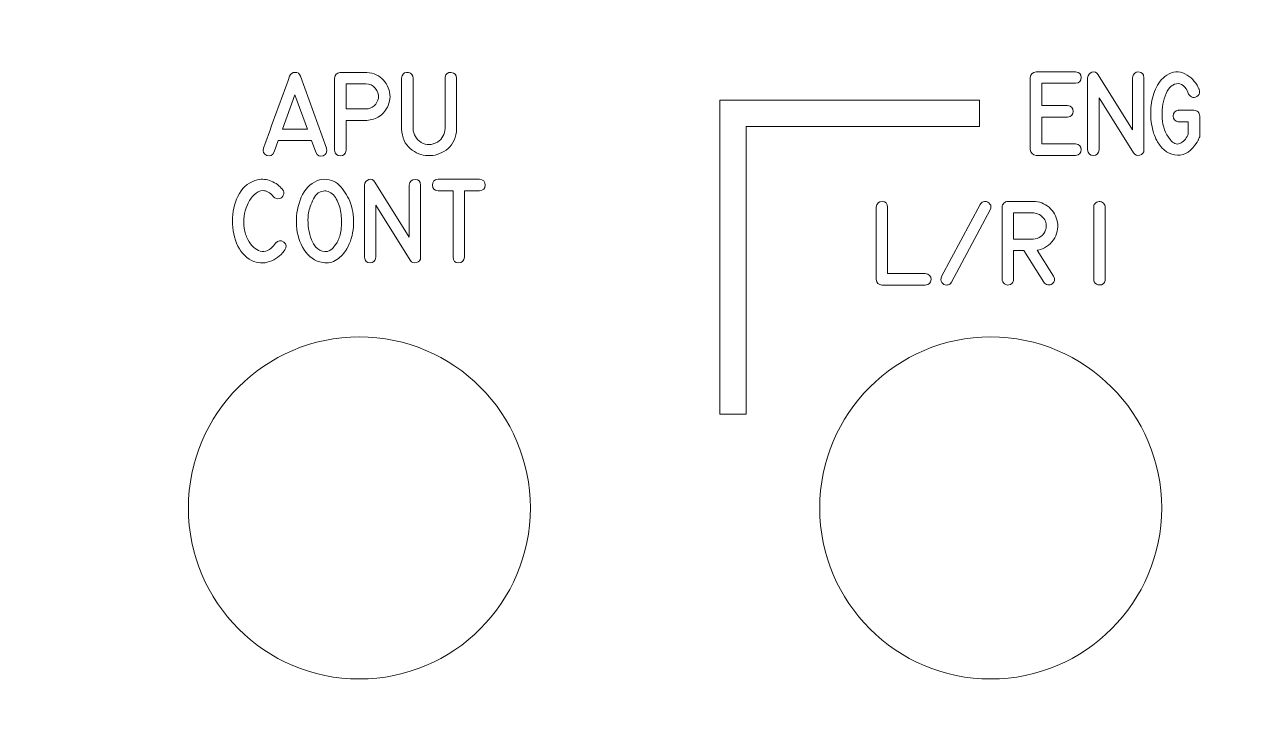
# Model space of a CAD drawing. Header units: millimetres. Extents: x -72 to 72, y -123 to 123.
# Drawn here: x -12.74 to 33.54, y 37.25 to 63.41 of the extents above; entities that cross this region are included whole.
import ezdxf

# ---------------------------------------------------------------- set-up
doc = ezdxf.new("R2010")
doc.units = ezdxf.units.MM
doc.header["$MEASUREMENT"] = 0
doc.layers.add('Layer 1', color=7, linetype='Continuous')

msp = doc.modelspace()

# ---------------------------------------------------------------- linework, layer by layer
at = {"layer": 'Layer 1', "color": 250, "lineweight": 9}
for centre in [(0, 45.025), (24, 45.025)]:
    msp.add_ellipse(centre, major_axis=(0, 6.5), ratio=1, dxfattribs=at)
at = {"layer": 'Layer 1', "lineweight": 9}
msp.add_open_spline([(70.725, 123.025), (70.725, 123.025), (-70.725, 123.025), (-70.725, 123.025), (-70.725, 123.025), (-71.1231, 123.0247), (-71.5047, 122.8663), (-71.786, 122.5847), (-71.786, 122.5847), (-72.0673, 122.303), (-72.2252, 121.923), (-72.225, 121.525), (-72.225, 121.525), (-72.225, 121.525), (-72.225, 117.0375), (-72.225, 117.0375), (-72.225, 117.0375), (-72.2247, 116.6394), (-72.0664, 116.2577), (-71.7847, 115.9764), (-71.7847, 115.9764), (-71.503, 115.6951), (-71.1231, 115.5372), (-70.725, 115.5375), (-70.725, 115.5375), (-70.725, 115.5375), (-68.2625, 115.5375), (-68.2625, 115.5375), (-68.2625, 115.5375), (-66.1189, 115.5375), (-64.1381, 114.3939), (-63.0663, 112.5375), (-63.0663, 112.5375), (-61.9945, 110.6811), (-61.9945, 108.3939), (-63.0663, 106.5375), (-63.0663, 106.5375), (-64.1381, 104.6811), (-66.1189, 103.5375), (-68.2625, 103.5375), (-68.2625, 103.5375), (-68.2625, 103.5375), (-70.725, 103.5375), (-70.725, 103.5375), (-70.725, 103.5375), (-71.1231, 103.5372), (-71.5047, 103.3788), (-71.786, 103.0972), (-71.786, 103.0972), (-72.0673, 102.8155), (-72.2252, 102.4355), (-72.225, 102.0375), (-72.225, 102.0375), (-72.225, 102.0375), (-72.225, 50.3625), (-72.225, 50.3625), (-72.225, 50.3625), (-72.2247, 49.9644), (-72.0664, 49.5827), (-71.7847, 49.3014), (-71.7847, 49.3014), (-71.503, 49.0201), (-71.1231, 48.8622), (-70.725, 48.8625), (-70.725, 48.8625), (-70.725, 48.8625), (-68.2625, 48.8625), (-68.2625, 48.8625), (-68.2625, 48.8625), (-66.1189, 48.8625), (-64.1381, 47.7189), (-63.0663, 45.8625), (-63.0663, 45.8625), (-61.9945, 44.0061), (-61.9945, 41.7189), (-63.0663, 39.8625), (-63.0663, 39.8625), (-64.1381, 38.0061), (-66.1189, 36.8625), (-68.2625, 36.8625), (-68.2625, 36.8625), (-68.2625, 36.8625), (-70.725, 36.8625), (-70.725, 36.8625), (-70.725, 36.8625), (-71.1231, 36.8622), (-71.5047, 36.7038), (-71.786, 36.4222), (-71.786, 36.4222), (-72.0673, 36.1405), (-72.2252, 35.7605), (-72.225, 35.3625), (-72.225, 35.3625), (-72.225, 35.3625), (-72.225, -35.3625), (-72.225, -35.3625), (-72.225, -35.3625), (-72.2247, -35.7606), (-72.0664, -36.1423), (-71.7847, -36.4236), (-71.7847, -36.4236), (-71.503, -36.7049), (-71.1231, -36.8628), (-70.725, -36.8625), (-70.725, -36.8625), (-70.725, -36.8625), (-68.2625, -36.8625), (-68.2625, -36.8625), (-68.2625, -36.8625), (-66.1189, -36.8625), (-64.1381, -38.0061), (-63.0663, -39.8625), (-63.0663, -39.8625), (-61.9945, -41.7189), (-61.9945, -44.0061), (-63.0663, -45.8625), (-63.0663, -45.8625), (-64.1381, -47.7189), (-66.1189, -48.8625), (-68.2625, -48.8625), (-68.2625, -48.8625), (-68.2625, -48.8625), (-70.725, -48.8625), (-70.725, -48.8625), (-70.725, -48.8625), (-71.1231, -48.8628), (-71.5047, -49.0212), (-71.786, -49.3028), (-71.786, -49.3028), (-72.0673, -49.5845), (-72.2252, -49.9645), (-72.225, -50.3625), (-72.225, -50.3625), (-72.225, -50.3625), (-72.225, -102.0375), (-72.225, -102.0375), (-72.225, -102.0375), (-72.2247, -102.4356), (-72.0664, -102.8173), (-71.7847, -103.0986), (-71.7847, -103.0986), (-71.503, -103.3799), (-71.1231, -103.5378), (-70.725, -103.5375), (-70.725, -103.5375), (-70.725, -103.5375), (-68.2625, -103.5375), (-68.2625, -103.5375), (-68.2625, -103.5375), (-66.1189, -103.5375), (-64.1381, -104.6811), (-63.0663, -106.5375), (-63.0663, -106.5375), (-61.9945, -108.3939), (-61.9945, -110.6811), (-63.0663, -112.5375), (-63.0663, -112.5375), (-64.1381, -114.3939), (-66.1189, -115.5375), (-68.2625, -115.5375), (-68.2625, -115.5375), (-68.2625, -115.5375), (-70.725, -115.5375), (-70.725, -115.5375), (-70.725, -115.5375), (-71.1231, -115.5378), (-71.5047, -115.6962), (-71.786, -115.9778), (-71.786, -115.9778), (-72.0673, -116.2595), (-72.2252, -116.6395), (-72.225, -117.0375), (-72.225, -117.0375), (-72.225, -117.0375), (-72.225, -121.525), (-72.225, -121.525), (-72.225, -121.525), (-72.2247, -121.9231), (-72.0664, -122.3048), (-71.7847, -122.5861), (-71.7847, -122.5861), (-71.503, -122.8674), (-71.1231, -123.0253), (-70.725, -123.025), (-70.725, -123.025), (-70.725, -123.025), (70.725, -123.025), (70.725, -123.025), (70.725, -123.025), (71.1231, -123.0248), (71.5048, -122.8664), (71.7861, -122.5847), (71.7861, -122.5847), (72.0674, -122.3031), (72.2253, -121.9231), (72.225, -121.525), (72.225, -121.525), (72.225, -121.525), (72.225, -117.0375), (72.225, -117.0375), (72.225, -117.0375), (72.2248, -116.6395), (72.0664, -116.2578), (71.7847, -115.9765), (71.7847, -115.9765), (71.5031, -115.6952), (71.1231, -115.5373), (70.725, -115.5375), (70.725, -115.5375), (70.725, -115.5375), (68.2625, -115.5375), (68.2625, -115.5375), (68.2625, -115.5375), (66.1189, -115.5375), (64.1382, -114.3939), (63.0664, -112.5375), (63.0664, -112.5375), (61.9946, -110.6811), (61.9946, -108.3939), (63.0664, -106.5375), (63.0664, -106.5375), (64.1382, -104.6811), (66.1189, -103.5375), (68.2625, -103.5375), (68.2625, -103.5375), (68.2625, -103.5375), (70.725, -103.5375), (70.725, -103.5375), (70.725, -103.5375), (71.1231, -103.5373), (71.5048, -103.3789), (71.7861, -103.0972), (71.7861, -103.0972), (72.0674, -102.8156), (72.2253, -102.4356), (72.225, -102.0375), (72.225, -102.0375), (72.225, -102.0375), (72.225, -50.3625), (72.225, -50.3625), (72.225, -50.3625), (72.2248, -49.9645), (72.0664, -49.5828), (71.7847, -49.3015), (71.7847, -49.3015), (71.5031, -49.0202), (71.1231, -48.8623), (70.725, -48.8625), (70.725, -48.8625), (70.725, -48.8625), (68.2625, -48.8625), (68.2625, -48.8625), (68.2625, -48.8625), (66.1189, -48.8625), (64.1382, -47.7189), (63.0664, -45.8625), (63.0664, -45.8625), (61.9946, -44.0061), (61.9946, -41.7189), (63.0664, -39.8625), (63.0664, -39.8625), (64.1382, -38.0061), (66.1189, -36.8625), (68.2625, -36.8625), (68.2625, -36.8625), (68.2625, -36.8625), (70.725, -36.8625), (70.725, -36.8625), (70.725, -36.8625), (71.1231, -36.8623), (71.5048, -36.7039), (71.7861, -36.4222), (71.7861, -36.4222), (72.0674, -36.1406), (72.2253, -35.7606), (72.225, -35.3625), (72.225, -35.3625), (72.225, -35.3625), (72.225, 35.3625), (72.225, 35.3625), (72.225, 35.3625), (72.2248, 35.7605), (72.0664, 36.1422), (71.7847, 36.4235), (71.7847, 36.4235), (71.5031, 36.7048), (71.1231, 36.8627), (70.725, 36.8625), (70.725, 36.8625), (70.725, 36.8625), (68.2625, 36.8625), (68.2625, 36.8625), (68.2625, 36.8625), (66.1189, 36.8625), (64.1382, 38.0061), (63.0664, 39.8625), (63.0664, 39.8625), (61.9946, 41.7189), (61.9946, 44.0061), (63.0664, 45.8625), (63.0664, 45.8625), (64.1382, 47.7189), (66.1189, 48.8625), (68.2625, 48.8625), (68.2625, 48.8625), (68.2625, 48.8625), (70.725, 48.8625), (70.725, 48.8625), (70.725, 48.8625), (71.1231, 48.8627), (71.5048, 49.0211), (71.7861, 49.3028), (71.7861, 49.3028), (72.0674, 49.5844), (72.2253, 49.9644), (72.225, 50.3625), (72.225, 50.3625), (72.225, 50.3625), (72.225, 102.0375), (72.225, 102.0375), (72.225, 102.0375), (72.2248, 102.4355), (72.0664, 102.8172), (71.7847, 103.0985), (71.7847, 103.0985), (71.5031, 103.3798), (71.1231, 103.5377), (70.725, 103.5375), (70.725, 103.5375), (70.725, 103.5375), (68.2625, 103.5375), (68.2625, 103.5375), (68.2625, 103.5375), (66.1189, 103.5375), (64.1382, 104.6811), (63.0664, 106.5375), (63.0664, 106.5375), (61.9946, 108.3939), (61.9946, 110.6811), (63.0664, 112.5375), (63.0664, 112.5375), (64.1382, 114.3939), (66.1189, 115.5375), (68.2625, 115.5375), (68.2625, 115.5375), (68.2625, 115.5375), (70.725, 115.5375), (70.725, 115.5375), (70.725, 115.5375), (71.1231, 115.5377), (71.5048, 115.6961), (71.7861, 115.9778), (71.7861, 115.9778), (72.0674, 116.2594), (72.2253, 116.6394), (72.225, 117.0375), (72.225, 117.0375), (72.225, 117.0375), (72.225, 121.525), (72.225, 121.525), (72.225, 121.525), (72.2248, 121.923), (72.0664, 122.3047), (71.7847, 122.586), (71.7847, 122.586), (71.5031, 122.8673), (71.1231, 123.0252), (70.725, 123.025)], degree=3, knots=[0, 0, 0, 0, 0.0107527, 0.0107527, 0.0107527, 0.0107527, 0.0215054, 0.0215054, 0.0215054, 0.0215054, 0.0322581, 0.0322581, 0.0322581, 0.0322581, 0.0430108, 0.0430108, 0.0430108, 0.0430108, 0.0537634, 0.0537634, 0.0537634, 0.0537634, 0.0645161, 0.0645161, 0.0645161, 0.0645161, 0.0752688, 0.0752688, 0.0752688, 0.0752688, 0.0860215, 0.0860215, 0.0860215, 0.0860215, 0.0967742, 0.0967742, 0.0967742, 0.0967742, 0.1075269, 0.1075269, 0.1075269, 0.1075269, 0.1182796, 0.1182796, 0.1182796, 0.1182796, 0.1290323, 0.1290323, 0.1290323, 0.1290323, 0.1397849, 0.1397849, 0.1397849, 0.1397849, 0.1505376, 0.1505376, 0.1505376, 0.1505376, 0.1612903, 0.1612903, 0.1612903, 0.1612903, 0.172043, 0.172043, 0.172043, 0.172043, 0.1827957, 0.1827957, 0.1827957, 0.1827957, 0.1935484, 0.1935484, 0.1935484, 0.1935484, 0.2043011, 0.2043011, 0.2043011, 0.2043011, 0.2150538, 0.2150538, 0.2150538, 0.2150538, 0.2258065, 0.2258065, 0.2258065, 0.2258065, 0.2365591, 0.2365591, 0.2365591, 0.2365591, 0.2473118, 0.2473118, 0.2473118, 0.2473118, 0.2580645, 0.2580645, 0.2580645, 0.2580645, 0.2688172, 0.2688172, 0.2688172, 0.2688172, 0.2795699, 0.2795699, 0.2795699, 0.2795699, 0.2903226, 0.2903226, 0.2903226, 0.2903226, 0.3010753, 0.3010753, 0.3010753, 0.3010753, 0.311828, 0.311828, 0.311828, 0.311828, 0.3225806, 0.3225806, 0.3225806, 0.3225806, 0.3333333, 0.3333333, 0.3333333, 0.3333333, 0.344086, 0.344086, 0.344086, 0.344086, 0.3548387, 0.3548387, 0.3548387, 0.3548387, 0.3655914, 0.3655914, 0.3655914, 0.3655914, 0.3763441, 0.3763441, 0.3763441, 0.3763441, 0.3870968, 0.3870968, 0.3870968, 0.3870968, 0.3978495, 0.3978495, 0.3978495, 0.3978495, 0.4086022, 0.4086022, 0.4086022, 0.4086022, 0.4193548, 0.4193548, 0.4193548, 0.4193548, 0.4301075, 0.4301075, 0.4301075, 0.4301075, 0.4408602, 0.4408602, 0.4408602, 0.4408602, 0.4516129, 0.4516129, 0.4516129, 0.4516129, 0.4623656, 0.4623656, 0.4623656, 0.4623656, 0.4731183, 0.4731183, 0.4731183, 0.4731183, 0.483871, 0.483871, 0.483871, 0.483871, 0.4946237, 0.4946237, 0.4946237, 0.4946237, 0.5053763, 0.5053763, 0.5053763, 0.5053763, 0.516129, 0.516129, 0.516129, 0.516129, 0.5268817, 0.5268817, 0.5268817, 0.5268817, 0.5376344, 0.5376344, 0.5376344, 0.5376344, 0.5483871, 0.5483871, 0.5483871, 0.5483871, 0.5591398, 0.5591398, 0.5591398, 0.5591398, 0.5698925, 0.5698925, 0.5698925, 0.5698925, 0.5806452, 0.5806452, 0.5806452, 0.5806452, 0.5913978, 0.5913978, 0.5913978, 0.5913978, 0.6021505, 0.6021505, 0.6021505, 0.6021505, 0.6129032, 0.6129032, 0.6129032, 0.6129032, 0.6236559, 0.6236559, 0.6236559, 0.6236559, 0.6344086, 0.6344086, 0.6344086, 0.6344086, 0.6451613, 0.6451613, 0.6451613, 0.6451613, 0.655914, 0.655914, 0.655914, 0.655914, 0.6666667, 0.6666667, 0.6666667, 0.6666667, 0.6774194, 0.6774194, 0.6774194, 0.6774194, 0.688172, 0.688172, 0.688172, 0.688172, 0.6989247, 0.6989247, 0.6989247, 0.6989247, 0.7096774, 0.7096774, 0.7096774, 0.7096774, 0.7204301, 0.7204301, 0.7204301, 0.7204301, 0.7311828, 0.7311828, 0.7311828, 0.7311828, 0.7419355, 0.7419355, 0.7419355, 0.7419355, 0.7526882, 0.7526882, 0.7526882, 0.7526882, 0.7634409, 0.7634409, 0.7634409, 0.7634409, 0.7741935, 0.7741935, 0.7741935, 0.7741935, 0.7849462, 0.7849462, 0.7849462, 0.7849462, 0.7956989, 0.7956989, 0.7956989, 0.7956989, 0.8064516, 0.8064516, 0.8064516, 0.8064516, 0.8172043, 0.8172043, 0.8172043, 0.8172043, 0.827957, 0.827957, 0.827957, 0.827957, 0.8387097, 0.8387097, 0.8387097, 0.8387097, 0.8494624, 0.8494624, 0.8494624, 0.8494624, 0.8602151, 0.8602151, 0.8602151, 0.8602151, 0.8709677, 0.8709677, 0.8709677, 0.8709677, 0.8817204, 0.8817204, 0.8817204, 0.8817204, 0.8924731, 0.8924731, 0.8924731, 0.8924731, 0.9032258, 0.9032258, 0.9032258, 0.9032258, 0.9139785, 0.9139785, 0.9139785, 0.9139785, 0.9247312, 0.9247312, 0.9247312, 0.9247312, 0.9354839, 0.9354839, 0.9354839, 0.9354839, 0.9462366, 0.9462366, 0.9462366, 0.9462366, 0.9569892, 0.9569892, 0.9569892, 0.9569892, 0.9677419, 0.9677419, 0.9677419, 0.9677419, 0.9784946, 0.9784946, 0.9784946, 0.9784946, 1, 1, 1, 1], dxfattribs=at)
at = {"layer": 'Layer 1', "color": 240, "lineweight": 9}
for points, knots in [([(-3.6446, 58.7033), (-3.4795, 59.1594), (-3.3139, 59.615), (-3.1482, 60.0701), (-3.1482, 60.0701), (-2.9821, 60.5252), (-2.8159, 60.9808), (-2.6498, 61.4364), (-2.6498, 61.4364), (-2.6154, 61.5306), (-2.5476, 61.5782), (-2.4466, 61.5793), (-2.4466, 61.5793), (-2.345, 61.5804), (-2.2767, 61.5327), (-2.2418, 61.4364), (-2.2418, 61.4364), (-2.2418, 61.4364), (-1.248, 58.6959), (-1.248, 58.6959), (-1.248, 58.6959), (-1.2173, 58.5498), (-1.2617, 58.4562), (-1.3813, 58.4138), (-1.3813, 58.4138), (-1.5015, 58.371), (-1.5935, 58.4149), (-1.6592, 58.544), (-1.6592, 58.544), (-1.6592, 58.544), (-1.8184, 58.9874), (-1.8184, 58.9874), (-1.8184, 58.9874), (-1.8184, 58.9874), (-3.0821, 58.9874), (-3.0821, 58.9874), (-3.0821, 58.9874), (-3.0821, 58.9874), (-3.2371, 58.5546), (-3.2371, 58.5546), (-3.2371, 58.5546), (-3.3033, 58.4244), (-3.3975, 58.3821), (-3.5192, 58.4271), (-3.5192, 58.4271), (-3.6414, 58.4715), (-3.6832, 58.5641), (-3.6446, 58.7033)], [0, 0, 0, 0, 0.0769231, 0.0769231, 0.0769231, 0.0769231, 0.1538462, 0.1538462, 0.1538462, 0.1538462, 0.2307692, 0.2307692, 0.2307692, 0.2307692, 0.3076923, 0.3076923, 0.3076923, 0.3076923, 0.3846154, 0.3846154, 0.3846154, 0.3846154, 0.4615385, 0.4615385, 0.4615385, 0.4615385, 0.5384615, 0.5384615, 0.5384615, 0.5384615, 0.6153846, 0.6153846, 0.6153846, 0.6153846, 0.6923077, 0.6923077, 0.6923077, 0.6923077, 0.7692308, 0.7692308, 0.7692308, 0.7692308, 0.8461538, 0.8461538, 0.8461538, 0.8461538, 1, 1, 1, 1]), ([(0.2495, 61.5793), (0.2495, 61.5793), (0.2791, 61.5793), (0.2791, 61.5793), (0.2791, 61.5793), (0.4114, 61.5698), (0.5331, 61.5401), (0.6448, 61.4893), (0.6448, 61.4893), (0.8586, 61.3893), (1.0099, 61.2242), (1.0988, 60.9946), (1.0988, 60.9946), (1.1877, 60.7654), (1.1867, 60.5416), (1.0962, 60.3236), (1.0962, 60.3236), (1.0226, 60.1511), (0.9141, 60.0156), (0.7702, 59.9182), (0.7702, 59.9182), (0.6268, 59.8204), (0.4628, 59.7658), (0.2791, 59.7547), (0.2791, 59.7547), (0.2791, 59.7547), (0.2495, 59.7531), (0.2495, 59.7531), (0.2495, 59.7531), (0.2495, 59.7531), (-0.504, 59.7531), (-0.504, 59.7531), (-0.504, 59.7531), (-0.504, 59.7531), (-0.504, 58.6228), (-0.504, 58.6228), (-0.504, 58.6228), (-0.5225, 58.4773), (-0.5961, 58.4043), (-0.7242, 58.4043), (-0.7242, 58.4043), (-0.8522, 58.4043), (-0.9252, 58.4773), (-0.9427, 58.6228), (-0.9427, 58.6228), (-0.9427, 58.6228), (-0.9427, 61.3623), (-0.9427, 61.3623), (-0.9427, 61.3623), (-0.9274, 61.4904), (-0.8591, 61.5629), (-0.7379, 61.5793), (-0.7379, 61.5793), (-0.7379, 61.5793), (-0.7242, 61.5793), (-0.7242, 61.5793), (-0.7242, 61.5793), (-0.7242, 61.5793), (0.2495, 61.5793), (0.2495, 61.5793)], [0, 0, 0, 0, 0.0625, 0.0625, 0.0625, 0.0625, 0.125, 0.125, 0.125, 0.125, 0.1875, 0.1875, 0.1875, 0.1875, 0.25, 0.25, 0.25, 0.25, 0.3125, 0.3125, 0.3125, 0.3125, 0.375, 0.375, 0.375, 0.375, 0.4375, 0.4375, 0.4375, 0.4375, 0.5, 0.5, 0.5, 0.5, 0.5625, 0.5625, 0.5625, 0.5625, 0.625, 0.625, 0.625, 0.625, 0.6875, 0.6875, 0.6875, 0.6875, 0.75, 0.75, 0.75, 0.75, 0.8125, 0.8125, 0.8125, 0.8125, 0.875, 0.875, 0.875, 0.875, 1, 1, 1, 1]), ([(3.6939, 59.451), (3.6939, 59.451), (3.6939, 59.4198), (3.6939, 59.4198), (3.6939, 59.4198), (3.6907, 59.3679), (3.6886, 59.3372), (3.6881, 59.3266), (3.6881, 59.3266), (3.6447, 59.0107), (3.5145, 58.7774), (3.2986, 58.6266), (3.2986, 58.6266), (3.0827, 58.4763), (2.852, 58.4059), (2.6075, 58.4159), (2.6075, 58.4159), (2.3625, 58.426), (2.1381, 58.5149), (1.9355, 58.6832), (1.9355, 58.6832), (1.7323, 58.852), (1.6217, 59.0975), (1.6042, 59.4198), (1.6042, 59.4198), (1.6042, 59.4198), (1.6042, 59.451), (1.6042, 59.451), (1.6042, 59.451), (1.6042, 59.451), (1.6042, 61.3623), (1.6042, 61.3623), (1.6042, 61.3623), (1.6042, 61.393), (1.61, 61.4211), (1.6211, 61.446), (1.6211, 61.446), (1.6709, 61.5544), (1.7534, 61.5973), (1.8688, 61.5745), (1.8688, 61.5745), (1.9836, 61.5518), (2.0413, 61.4809), (2.0413, 61.3623), (2.0413, 61.3623), (2.0413, 61.3623), (2.0413, 59.451), (2.0413, 59.451), (2.0413, 59.451), (2.0566, 59.2129), (2.1614, 59.0351), (2.3551, 58.9176), (2.3551, 58.9176), (2.5493, 58.7996), (2.753, 58.8049), (2.9668, 58.9329), (2.9668, 58.9329), (3.0631, 58.9896), (3.1335, 59.0631), (3.1785, 59.1531), (3.1785, 59.1531), (3.2235, 59.243), (3.2499, 59.3425), (3.2584, 59.451), (3.2584, 59.451), (3.2584, 59.451), (3.2584, 61.3623), (3.2584, 61.3623), (3.2584, 61.3623), (3.2584, 61.3809), (3.2594, 61.3946), (3.2616, 61.4041), (3.2616, 61.4041), (3.2854, 61.5311), (3.3632, 61.5888), (3.4954, 61.5761), (3.4954, 61.5761), (3.6277, 61.564), (3.6939, 61.4925), (3.6939, 61.3623), (3.6939, 61.3623), (3.6939, 61.3623), (3.6939, 59.451), (3.6939, 59.451)], [0, 0, 0, 0, 0.0454545, 0.0454545, 0.0454545, 0.0454545, 0.0909091, 0.0909091, 0.0909091, 0.0909091, 0.1363636, 0.1363636, 0.1363636, 0.1363636, 0.1818182, 0.1818182, 0.1818182, 0.1818182, 0.2272727, 0.2272727, 0.2272727, 0.2272727, 0.2727273, 0.2727273, 0.2727273, 0.2727273, 0.3181818, 0.3181818, 0.3181818, 0.3181818, 0.3636364, 0.3636364, 0.3636364, 0.3636364, 0.4090909, 0.4090909, 0.4090909, 0.4090909, 0.4545455, 0.4545455, 0.4545455, 0.4545455, 0.5, 0.5, 0.5, 0.5, 0.5454545, 0.5454545, 0.5454545, 0.5454545, 0.5909091, 0.5909091, 0.5909091, 0.5909091, 0.6363636, 0.6363636, 0.6363636, 0.6363636, 0.6818182, 0.6818182, 0.6818182, 0.6818182, 0.7272727, 0.7272727, 0.7272727, 0.7272727, 0.7727273, 0.7727273, 0.7727273, 0.7727273, 0.8181818, 0.8181818, 0.8181818, 0.8181818, 0.8636364, 0.8636364, 0.8636364, 0.8636364, 0.9090909, 0.9090909, 0.9090909, 0.9090909, 1, 1, 1, 1]), ([(27.2272, 61.1671), (27.2272, 61.1671), (25.9418, 61.1671), (25.9418, 61.1671), (25.9418, 61.1671), (25.9418, 61.1671), (25.9418, 60.3188), (25.9418, 60.3188), (25.9418, 60.3188), (25.9418, 60.3188), (26.9218, 60.3188), (26.9218, 60.3188), (26.9218, 60.3188), (27.0684, 60.2971), (27.1414, 60.2236), (27.1409, 60.0982), (27.1409, 60.0982), (27.1404, 59.9722), (27.0673, 59.8992), (26.9218, 59.8786), (26.9218, 59.8786), (26.9218, 59.8786), (25.9418, 59.8786), (25.9418, 59.8786), (25.9418, 59.8786), (25.9418, 59.8786), (25.9418, 58.8599), (25.9418, 58.8599), (25.9418, 58.8599), (25.9418, 58.8599), (27.2272, 58.8599), (27.2272, 58.8599), (27.2272, 58.8599), (27.3727, 58.8382), (27.4457, 58.7657), (27.4457, 58.6414), (27.4457, 58.6414), (27.4457, 58.5175), (27.3727, 58.445), (27.2272, 58.4244), (27.2272, 58.4244), (27.2272, 58.4244), (25.7264, 58.4244), (25.7264, 58.4244), (25.7264, 58.4244), (25.5973, 58.4408), (25.5238, 58.5144), (25.5063, 58.6445), (25.5063, 58.6445), (25.5063, 58.6445), (25.5063, 61.3824), (25.5063, 61.3824), (25.5063, 61.3824), (25.5259, 61.519), (25.5994, 61.5909), (25.7264, 61.5994), (25.7264, 61.5994), (25.7264, 61.5994), (27.2272, 61.5994), (27.2272, 61.5994), (27.2272, 61.5994), (27.3727, 61.5883), (27.4457, 61.5153), (27.4452, 61.3814), (27.4452, 61.3814), (27.4446, 61.2475), (27.3716, 61.1761), (27.2272, 61.1671)], [0, 0, 0, 0, 0.0555556, 0.0555556, 0.0555556, 0.0555556, 0.1111111, 0.1111111, 0.1111111, 0.1111111, 0.1666667, 0.1666667, 0.1666667, 0.1666667, 0.2222222, 0.2222222, 0.2222222, 0.2222222, 0.2777778, 0.2777778, 0.2777778, 0.2777778, 0.3333333, 0.3333333, 0.3333333, 0.3333333, 0.3888889, 0.3888889, 0.3888889, 0.3888889, 0.4444444, 0.4444444, 0.4444444, 0.4444444, 0.5, 0.5, 0.5, 0.5, 0.5555556, 0.5555556, 0.5555556, 0.5555556, 0.6111111, 0.6111111, 0.6111111, 0.6111111, 0.6666667, 0.6666667, 0.6666667, 0.6666667, 0.7222222, 0.7222222, 0.7222222, 0.7222222, 0.7777778, 0.7777778, 0.7777778, 0.7777778, 0.8333333, 0.8333333, 0.8333333, 0.8333333, 0.8888889, 0.8888889, 0.8888889, 0.8888889, 1, 1, 1, 1]), ([(29.8269, 58.6382), (29.8269, 58.5297), (29.7745, 58.4609), (29.6697, 58.4313), (29.6697, 58.4313), (29.5644, 58.4022), (29.4835, 58.4329), (29.4253, 58.5239), (29.4253, 58.5239), (29.4253, 58.5239), (28.123, 60.612), (28.123, 60.612), (28.123, 60.612), (28.123, 60.612), (28.123, 58.6382), (28.123, 58.6382), (28.123, 58.6382), (28.1002, 58.4937), (28.0272, 58.4212), (27.9039, 58.4212), (27.9039, 58.4212), (27.7801, 58.4212), (27.7076, 58.4937), (27.6859, 58.6382), (27.6859, 58.6382), (27.6859, 58.6382), (27.6859, 61.3761), (27.6859, 61.3761), (27.6859, 61.3761), (27.7012, 61.4835), (27.7563, 61.5544), (27.851, 61.5888), (27.851, 61.5888), (27.9457, 61.6227), (28.0246, 61.5904), (28.0875, 61.4925), (28.0875, 61.4925), (28.0875, 61.4925), (29.3898, 59.4012), (29.3898, 59.4012), (29.3898, 59.4012), (29.3898, 59.4012), (29.3898, 61.3761), (29.3898, 61.3761), (29.3898, 61.3761), (29.4094, 61.5237), (29.4845, 61.5973), (29.6152, 61.5957), (29.6152, 61.5957), (29.7459, 61.5941), (29.8163, 61.5211), (29.8269, 61.3761), (29.8269, 61.3761), (29.8269, 61.3761), (29.8269, 58.6382), (29.8269, 58.6382)], [0, 0, 0, 0, 0.0666667, 0.0666667, 0.0666667, 0.0666667, 0.1333333, 0.1333333, 0.1333333, 0.1333333, 0.2, 0.2, 0.2, 0.2, 0.2666667, 0.2666667, 0.2666667, 0.2666667, 0.3333333, 0.3333333, 0.3333333, 0.3333333, 0.4, 0.4, 0.4, 0.4, 0.4666667, 0.4666667, 0.4666667, 0.4666667, 0.5333333, 0.5333333, 0.5333333, 0.5333333, 0.6, 0.6, 0.6, 0.6, 0.6666667, 0.6666667, 0.6666667, 0.6666667, 0.7333333, 0.7333333, 0.7333333, 0.7333333, 0.8, 0.8, 0.8, 0.8, 0.8666667, 0.8666667, 0.8666667, 0.8666667, 1, 1, 1, 1]), ([(31.1419, 59.7034), (31.1419, 59.7034), (31.1281, 59.705), (31.1281, 59.705), (31.1281, 59.705), (31.0016, 59.7203), (30.9387, 59.7923), (30.9387, 59.9204), (30.9387, 59.9204), (30.9387, 60.0484), (31.0016, 60.1204), (31.1281, 60.1357), (31.1281, 60.1357), (31.1281, 60.1357), (31.1419, 60.1389), (31.1419, 60.1389), (31.1419, 60.1389), (31.1419, 60.1389), (31.1556, 60.1389), (31.1556, 60.1389), (31.1556, 60.1389), (31.1556, 60.1389), (31.7276, 60.1389), (31.7276, 60.1389), (31.7276, 60.1389), (31.788, 60.1389), (31.8393, 60.1177), (31.8822, 60.0749), (31.8822, 60.0749), (31.925, 60.032), (31.9462, 59.9802), (31.9462, 59.9204), (31.9462, 59.9204), (31.9462, 59.9204), (31.9462, 59.1345), (31.9462, 59.1345), (31.9462, 59.1345), (31.9462, 59.1345), (31.9277, 59.0943), (31.9277, 59.0943), (31.9277, 59.0943), (31.9277, 59.0943), (31.9171, 59.0695), (31.9171, 59.0695), (31.9171, 59.0695), (31.9171, 59.0695), (31.906, 59.0462), (31.906, 59.0462), (31.906, 59.0462), (31.906, 59.0462), (31.8938, 59.0229), (31.8938, 59.0229), (31.8938, 59.0229), (31.8938, 59.0229), (31.8811, 58.9996), (31.8811, 58.9996), (31.8811, 58.9996), (31.8811, 58.9996), (31.8705, 58.9763), (31.8705, 58.9763), (31.8705, 58.9763), (31.8705, 58.9763), (31.8578, 58.953), (31.8578, 58.953), (31.8578, 58.953), (31.8578, 58.953), (31.8441, 58.9298), (31.8441, 58.9298), (31.8441, 58.9298), (31.6435, 58.589), (31.3943, 58.4223), (31.0969, 58.4297), (31.0969, 58.4297), (30.799, 58.4376), (30.5492, 58.6059), (30.3465, 58.9345), (30.3465, 58.9345), (30.2502, 59.0906), (30.1793, 59.2859), (30.1327, 59.5214), (30.1327, 59.5214), (30.0862, 59.7563), (30.0719, 59.9966), (30.0909, 60.2421), (30.0909, 60.2421), (30.1094, 60.4876), (30.1666, 60.721), (30.2618, 60.9427), (30.2618, 60.9427), (30.3576, 61.1644), (30.5005, 61.3406), (30.6905, 61.4708), (30.6905, 61.4708), (30.9286, 61.6322), (31.1598, 61.6507), (31.3853, 61.5274), (31.3853, 61.5274), (31.6107, 61.4036), (31.779, 61.2306), (31.8906, 61.0073), (31.8906, 61.0073), (31.8906, 61.0073), (31.9028, 60.9824), (31.9028, 60.9824), (31.9028, 60.9824), (31.9028, 60.9824), (31.9123, 60.9607), (31.9123, 60.9607), (31.9123, 60.9607), (31.9123, 60.9607), (31.9245, 60.9374), (31.9245, 60.9374), (31.9245, 60.9374), (31.9599, 60.8395), (31.9462, 60.7591), (31.8843, 60.6972), (31.8843, 60.6972), (31.8245, 60.6384), (31.7594, 60.6162), (31.689, 60.631), (31.689, 60.631), (31.6186, 60.6464), (31.5647, 60.6876), (31.526, 60.7559), (31.526, 60.7559), (31.4054, 61.0559), (31.2498, 61.1867), (31.0588, 61.148), (31.0588, 61.148), (30.8683, 61.1099), (30.7254, 60.9538), (30.6301, 60.6802), (30.6301, 60.6802), (30.537, 60.4157), (30.5005, 60.131), (30.5201, 59.8267), (30.5201, 59.8267), (30.5397, 59.5224), (30.6391, 59.2568), (30.818, 59.0308), (30.818, 59.0308), (30.9408, 58.8726), (31.0657, 58.8218), (31.1932, 58.8784), (31.1932, 58.8784), (31.3202, 58.9356), (31.4202, 59.0414), (31.4937, 59.1965), (31.4937, 59.1965), (31.4937, 59.1965), (31.5107, 59.2303), (31.5107, 59.2303), (31.5107, 59.2303), (31.5107, 59.2303), (31.5107, 59.7034), (31.5107, 59.7034), (31.5107, 59.7034), (31.5107, 59.7034), (31.1419, 59.7034), (31.1419, 59.7034)], [0, 0, 0, 0, 0.0243902, 0.0243902, 0.0243902, 0.0243902, 0.0487805, 0.0487805, 0.0487805, 0.0487805, 0.0731707, 0.0731707, 0.0731707, 0.0731707, 0.097561, 0.097561, 0.097561, 0.097561, 0.1219512, 0.1219512, 0.1219512, 0.1219512, 0.1463415, 0.1463415, 0.1463415, 0.1463415, 0.1707317, 0.1707317, 0.1707317, 0.1707317, 0.195122, 0.195122, 0.195122, 0.195122, 0.2195122, 0.2195122, 0.2195122, 0.2195122, 0.2439024, 0.2439024, 0.2439024, 0.2439024, 0.2682927, 0.2682927, 0.2682927, 0.2682927, 0.2926829, 0.2926829, 0.2926829, 0.2926829, 0.3170732, 0.3170732, 0.3170732, 0.3170732, 0.3414634, 0.3414634, 0.3414634, 0.3414634, 0.3658537, 0.3658537, 0.3658537, 0.3658537, 0.3902439, 0.3902439, 0.3902439, 0.3902439, 0.4146341, 0.4146341, 0.4146341, 0.4146341, 0.4390244, 0.4390244, 0.4390244, 0.4390244, 0.4634146, 0.4634146, 0.4634146, 0.4634146, 0.4878049, 0.4878049, 0.4878049, 0.4878049, 0.5121951, 0.5121951, 0.5121951, 0.5121951, 0.5365854, 0.5365854, 0.5365854, 0.5365854, 0.5609756, 0.5609756, 0.5609756, 0.5609756, 0.5853659, 0.5853659, 0.5853659, 0.5853659, 0.6097561, 0.6097561, 0.6097561, 0.6097561, 0.6341463, 0.6341463, 0.6341463, 0.6341463, 0.6585366, 0.6585366, 0.6585366, 0.6585366, 0.6829268, 0.6829268, 0.6829268, 0.6829268, 0.7073171, 0.7073171, 0.7073171, 0.7073171, 0.7317073, 0.7317073, 0.7317073, 0.7317073, 0.7560976, 0.7560976, 0.7560976, 0.7560976, 0.7804878, 0.7804878, 0.7804878, 0.7804878, 0.804878, 0.804878, 0.804878, 0.804878, 0.8292683, 0.8292683, 0.8292683, 0.8292683, 0.8536585, 0.8536585, 0.8536585, 0.8536585, 0.8780488, 0.8780488, 0.8780488, 0.8780488, 0.902439, 0.902439, 0.902439, 0.902439, 0.9268293, 0.9268293, 0.9268293, 0.9268293, 0.9512195, 0.9512195, 0.9512195, 0.9512195, 1, 1, 1, 1]), ([(0.2495, 61.1422), (0.2495, 61.1422), (-0.504, 61.1422), (-0.504, 61.1422), (-0.504, 61.1422), (-0.504, 61.1422), (-0.504, 60.1918), (-0.504, 60.1918), (-0.504, 60.1918), (-0.504, 60.1918), (0.2495, 60.1918), (0.2495, 60.1918), (0.2495, 60.1918), (0.3675, 60.1918), (0.4712, 60.231), (0.5617, 60.3098), (0.5617, 60.3098), (0.6522, 60.3881), (0.7051, 60.4866), (0.721, 60.604), (0.721, 60.604), (0.7395, 60.7469), (0.7009, 60.8723), (0.6062, 60.9803), (0.6062, 60.9803), (0.5109, 61.0882), (0.3919, 61.1422), (0.2495, 61.1422)], [0, 0, 0, 0, 0.125, 0.125, 0.125, 0.125, 0.25, 0.25, 0.25, 0.25, 0.375, 0.375, 0.375, 0.375, 0.5, 0.5, 0.5, 0.5, 0.625, 0.625, 0.625, 0.625, 0.75, 0.75, 0.75, 0.75, 1, 1, 1, 1]), ([(-1.9767, 59.4229), (-1.9767, 59.4229), (-2.4481, 60.7252), (-2.4481, 60.7252), (-2.4481, 60.7252), (-2.4481, 60.7252), (-2.9223, 59.4229), (-2.9223, 59.4229), (-2.9223, 59.4229), (-2.9223, 59.4229), (-1.9767, 59.4229), (-1.9767, 59.4229)], [0, 0, 0, 0, 0.25, 0.25, 0.25, 0.25, 0.5, 0.5, 0.5, 0.5, 1, 1, 1, 1]), ([(-2.4481, 60.7252), (-2.4481, 60.7252), (-1.9767, 59.4229), (-1.9767, 59.4229), (-1.9767, 59.4229), (-1.9767, 59.4229), (-2.4481, 60.7252), (-2.4481, 60.7252)], [0, 0, 0, 0, 0.3333333, 0.3333333, 0.3333333, 0.3333333, 1, 1, 1, 1]), ([(13.7, 59.5249), (13.7, 59.5249), (13.7, 48.5863), (13.7, 48.5863), (13.7, 48.5863), (13.7, 48.5863), (14.7, 48.5863), (14.7, 48.5863), (14.7, 48.5863), (14.7, 48.5863), (14.7, 59.5249), (14.7, 59.5249), (14.7, 59.5249), (14.7, 59.5249), (23.5768, 59.5249), (23.5768, 59.5249), (23.5768, 59.5249), (23.5768, 59.5249), (23.5768, 60.5249), (23.5768, 60.5249), (23.5768, 60.5249), (23.5768, 60.5249), (14.7, 60.5249), (14.7, 60.5249), (14.7, 60.5249), (14.7, 60.5249), (13.7, 60.5249), (13.7, 60.5249), (13.7, 60.5249), (13.7, 60.5249), (13.7, 59.5249), (13.7, 59.5249)], [0, 0, 0, 0, 0.1111111, 0.1111111, 0.1111111, 0.1111111, 0.2222222, 0.2222222, 0.2222222, 0.2222222, 0.3333333, 0.3333333, 0.3333333, 0.3333333, 0.4444444, 0.4444444, 0.4444444, 0.4444444, 0.5555556, 0.5555556, 0.5555556, 0.5555556, 0.6666667, 0.6666667, 0.6666667, 0.6666667, 0.7777778, 0.7777778, 0.7777778, 0.7777778, 1, 1, 1, 1]), ([(-2.8299, 54.8384), (-2.8299, 54.8384), (-2.8436, 54.8177), (-2.8436, 54.8177), (-2.8436, 54.8177), (-2.8468, 54.814), (-2.8494, 54.8103), (-2.8515, 54.8071), (-2.8515, 54.8071), (-2.8531, 54.804), (-2.8553, 54.8008), (-2.8574, 54.7976), (-2.8574, 54.7976), (-2.9992, 54.6066), (-3.1849, 54.4706), (-3.4151, 54.3891), (-3.4151, 54.3891), (-3.6448, 54.3081), (-3.8713, 54.3229), (-4.0946, 54.4335), (-4.0946, 54.4335), (-4.3539, 54.5627), (-4.5444, 54.7817), (-4.6661, 55.0908), (-4.6661, 55.0908), (-4.7872, 55.3998), (-4.8396, 55.721), (-4.8227, 56.0544), (-4.8227, 56.0544), (-4.8052, 56.3878), (-4.7174, 56.6936), (-4.5592, 56.973), (-4.5592, 56.973), (-4.4004, 57.2519), (-4.1702, 57.4265), (-3.8681, 57.4969), (-3.8681, 57.4969), (-3.6945, 57.5371), (-3.5215, 57.5202), (-3.349, 57.4466), (-3.349, 57.4466), (-3.1765, 57.3725), (-3.0346, 57.2688), (-2.924, 57.1355), (-2.924, 57.1355), (-2.923, 57.1355), (-2.9203, 57.1323), (-2.9166, 57.1249), (-2.9166, 57.1249), (-2.869, 57.063), (-2.859, 56.9947), (-2.887, 56.9212), (-2.887, 56.9212), (-2.915, 56.8471), (-2.9658, 56.801), (-3.0405, 56.782), (-3.0405, 56.782), (-3.1198, 56.7614), (-3.1934, 56.7852), (-3.2606, 56.8534), (-3.2606, 56.8534), (-3.3992, 57.0148), (-3.5326, 57.0921), (-3.6606, 57.0863), (-3.6606, 57.0863), (-3.7887, 57.0799), (-3.9035, 57.027), (-4.0046, 56.928), (-4.0046, 56.928), (-4.1062, 56.8286), (-4.1903, 56.7016), (-4.2575, 56.5465), (-4.2575, 56.5465), (-4.3247, 56.3915), (-4.366, 56.2465), (-4.3814, 56.111), (-4.3814, 56.111), (-4.3999, 55.9602), (-4.3983, 55.8083), (-4.3761, 55.6559), (-4.3761, 55.6559), (-4.3539, 55.5035), (-4.3073, 55.3601), (-4.2358, 55.2257), (-4.2358, 55.2257), (-4.1115, 54.9902), (-3.9554, 54.8426), (-3.767, 54.7833), (-3.767, 54.7833), (-3.5781, 54.7235), (-3.3939, 54.814), (-3.214, 55.0537), (-3.214, 55.0537), (-3.2056, 55.0638), (-3.196, 55.0775), (-3.1844, 55.0939), (-3.1844, 55.0939), (-3.0876, 55.2014), (-2.9849, 55.2125), (-2.8769, 55.1273), (-2.8769, 55.1273), (-2.769, 55.0421), (-2.7531, 54.9458), (-2.8299, 54.8384)], [0, 0, 0, 0, 0.037037, 0.037037, 0.037037, 0.037037, 0.0740741, 0.0740741, 0.0740741, 0.0740741, 0.1111111, 0.1111111, 0.1111111, 0.1111111, 0.1481481, 0.1481481, 0.1481481, 0.1481481, 0.1851852, 0.1851852, 0.1851852, 0.1851852, 0.2222222, 0.2222222, 0.2222222, 0.2222222, 0.2592593, 0.2592593, 0.2592593, 0.2592593, 0.2962963, 0.2962963, 0.2962963, 0.2962963, 0.3333333, 0.3333333, 0.3333333, 0.3333333, 0.3703704, 0.3703704, 0.3703704, 0.3703704, 0.4074074, 0.4074074, 0.4074074, 0.4074074, 0.4444444, 0.4444444, 0.4444444, 0.4444444, 0.4814815, 0.4814815, 0.4814815, 0.4814815, 0.5185185, 0.5185185, 0.5185185, 0.5185185, 0.5555556, 0.5555556, 0.5555556, 0.5555556, 0.5925926, 0.5925926, 0.5925926, 0.5925926, 0.6296296, 0.6296296, 0.6296296, 0.6296296, 0.6666667, 0.6666667, 0.6666667, 0.6666667, 0.7037037, 0.7037037, 0.7037037, 0.7037037, 0.7407407, 0.7407407, 0.7407407, 0.7407407, 0.7777778, 0.7777778, 0.7777778, 0.7777778, 0.8148148, 0.8148148, 0.8148148, 0.8148148, 0.8518519, 0.8518519, 0.8518519, 0.8518519, 0.8888889, 0.8888889, 0.8888889, 0.8888889, 0.9259259, 0.9259259, 0.9259259, 0.9259259, 1, 1, 1, 1]), ([(-0.3348, 56.6037), (-0.2401, 56.3174), (-0.2041, 56.0205), (-0.2274, 55.7125), (-0.2274, 55.7125), (-0.2507, 55.4046), (-0.3354, 55.1236), (-0.4809, 54.8691), (-0.4809, 54.8691), (-0.573, 54.7108), (-0.6984, 54.5764), (-0.8577, 54.4658), (-0.8577, 54.4658), (-1.0169, 54.3552), (-1.1926, 54.3166), (-1.3847, 54.3499), (-1.3847, 54.3499), (-1.698, 54.4044), (-1.9377, 54.568), (-2.1038, 54.8394), (-2.1038, 54.8394), (-2.2705, 55.1114), (-2.3658, 55.4141), (-2.3901, 55.7475), (-2.3901, 55.7475), (-2.4145, 56.0808), (-2.3695, 56.4052), (-2.2552, 56.7217), (-2.2552, 56.7217), (-2.1409, 57.0381), (-1.9588, 57.2678), (-1.7086, 57.4117), (-1.7086, 57.4117), (-1.5868, 57.4821), (-1.4588, 57.517), (-1.326, 57.517), (-1.326, 57.517), (-1.0714, 57.517), (-0.864, 57.4212), (-0.7026, 57.2297), (-0.7026, 57.2297), (-0.5412, 57.0376), (-0.419, 56.8291), (-0.3348, 56.6037)], [0, 0, 0, 0, 0.0833333, 0.0833333, 0.0833333, 0.0833333, 0.1666667, 0.1666667, 0.1666667, 0.1666667, 0.25, 0.25, 0.25, 0.25, 0.3333333, 0.3333333, 0.3333333, 0.3333333, 0.4166667, 0.4166667, 0.4166667, 0.4166667, 0.5, 0.5, 0.5, 0.5, 0.5833333, 0.5833333, 0.5833333, 0.5833333, 0.6666667, 0.6666667, 0.6666667, 0.6666667, 0.75, 0.75, 0.75, 0.75, 0.8333333, 0.8333333, 0.8333333, 0.8333333, 1, 1, 1, 1]), ([(2.33, 54.5558), (2.33, 54.4473), (2.2776, 54.3785), (2.1728, 54.3489), (2.1728, 54.3489), (2.0675, 54.3198), (1.9866, 54.3505), (1.9284, 54.4415), (1.9284, 54.4415), (1.9284, 54.4415), (0.6261, 56.5296), (0.6261, 56.5296), (0.6261, 56.5296), (0.6261, 56.5296), (0.6261, 54.5558), (0.6261, 54.5558), (0.6261, 54.5558), (0.6033, 54.4113), (0.5303, 54.3388), (0.407, 54.3388), (0.407, 54.3388), (0.2832, 54.3388), (0.2107, 54.4113), (0.189, 54.5558), (0.189, 54.5558), (0.189, 54.5558), (0.189, 57.2937), (0.189, 57.2937), (0.189, 57.2937), (0.2043, 57.4011), (0.2594, 57.472), (0.3541, 57.5064), (0.3541, 57.5064), (0.4488, 57.5403), (0.5277, 57.508), (0.5906, 57.4101), (0.5906, 57.4101), (0.5906, 57.4101), (1.8929, 55.3188), (1.8929, 55.3188), (1.8929, 55.3188), (1.8929, 55.3188), (1.8929, 57.2937), (1.8929, 57.2937), (1.8929, 57.2937), (1.9125, 57.4413), (1.9876, 57.5149), (2.1183, 57.5133), (2.1183, 57.5133), (2.249, 57.5117), (2.3194, 57.4387), (2.33, 57.2937), (2.33, 57.2937), (2.33, 57.2937), (2.33, 54.5558), (2.33, 54.5558)], [0, 0, 0, 0, 0.0666667, 0.0666667, 0.0666667, 0.0666667, 0.1333333, 0.1333333, 0.1333333, 0.1333333, 0.2, 0.2, 0.2, 0.2, 0.2666667, 0.2666667, 0.2666667, 0.2666667, 0.3333333, 0.3333333, 0.3333333, 0.3333333, 0.4, 0.4, 0.4, 0.4, 0.4666667, 0.4666667, 0.4666667, 0.4666667, 0.5333333, 0.5333333, 0.5333333, 0.5333333, 0.6, 0.6, 0.6, 0.6, 0.6666667, 0.6666667, 0.6666667, 0.6666667, 0.7333333, 0.7333333, 0.7333333, 0.7333333, 0.8, 0.8, 0.8, 0.8, 0.8666667, 0.8666667, 0.8666667, 0.8666667, 1, 1, 1, 1]), ([(3.5608, 54.559), (3.5608, 54.559), (3.5608, 57.0799), (3.5608, 57.0799), (3.5608, 57.0799), (3.5608, 57.0799), (2.992, 57.0799), (2.992, 57.0799), (2.992, 57.0799), (2.8475, 57.091), (2.775, 57.164), (2.7755, 57.2974), (2.7755, 57.2974), (2.7761, 57.4313), (2.8486, 57.5048), (2.992, 57.517), (2.992, 57.517), (2.992, 57.517), (4.5657, 57.517), (4.5657, 57.517), (4.5657, 57.517), (4.708, 57.5059), (4.78, 57.4323), (4.7805, 57.2974), (4.7805, 57.2974), (4.7811, 57.163), (4.7091, 57.09), (4.5657, 57.0799), (4.5657, 57.0799), (4.5657, 57.0799), (3.9984, 57.0799), (3.9984, 57.0799), (3.9984, 57.0799), (3.9984, 57.0799), (3.9984, 54.559), (3.9984, 54.559), (3.9984, 54.559), (3.9746, 54.4124), (3.8984, 54.3399), (3.7693, 54.342), (3.7693, 54.342), (3.6407, 54.3441), (3.5714, 54.4166), (3.5608, 54.559)], [0, 0, 0, 0, 0.0833333, 0.0833333, 0.0833333, 0.0833333, 0.1666667, 0.1666667, 0.1666667, 0.1666667, 0.25, 0.25, 0.25, 0.25, 0.3333333, 0.3333333, 0.3333333, 0.3333333, 0.4166667, 0.4166667, 0.4166667, 0.4166667, 0.5, 0.5, 0.5, 0.5, 0.5833333, 0.5833333, 0.5833333, 0.5833333, 0.6666667, 0.6666667, 0.6666667, 0.6666667, 0.75, 0.75, 0.75, 0.75, 0.8333333, 0.8333333, 0.8333333, 0.8333333, 1, 1, 1, 1]), ([(-1.3133, 57.0767), (-1.5032, 57.0767), (-1.6472, 56.9746), (-1.7451, 56.7698), (-1.7451, 56.7698), (-1.843, 56.565), (-1.9043, 56.3904), (-1.9303, 56.2459), (-1.9303, 56.2459), (-1.9499, 56.1401), (-1.9573, 56.0126), (-1.952, 55.8628), (-1.952, 55.8628), (-1.9467, 55.7131), (-1.925, 55.5649), (-1.8869, 55.4189), (-1.8869, 55.4189), (-1.8488, 55.2723), (-1.7911, 55.1405), (-1.7149, 55.0236), (-1.7149, 55.0236), (-1.6382, 54.9061), (-1.5382, 54.8283), (-1.4143, 54.7902), (-1.4143, 54.7902), (-1.2693, 54.7447), (-1.1445, 54.7733), (-1.0397, 54.8759), (-1.0397, 54.8759), (-0.9349, 54.9791), (-0.8555, 55.0881), (-0.8016, 55.204), (-0.8016, 55.204), (-0.7471, 55.3231), (-0.7095, 55.4787), (-0.6894, 55.6723), (-0.6894, 55.6723), (-0.6693, 55.8655), (-0.674, 56.0586), (-0.7031, 56.2512), (-0.7031, 56.2512), (-0.7328, 56.4439), (-0.7904, 56.6174), (-0.8762, 56.7719), (-0.8762, 56.7719), (-0.9619, 56.9265), (-1.0841, 57.0249), (-1.2418, 57.0672), (-1.2418, 57.0672), (-1.2625, 57.0736), (-1.2863, 57.0767), (-1.3133, 57.0767)], [0, 0, 0, 0, 0.0714286, 0.0714286, 0.0714286, 0.0714286, 0.1428571, 0.1428571, 0.1428571, 0.1428571, 0.2142857, 0.2142857, 0.2142857, 0.2142857, 0.2857143, 0.2857143, 0.2857143, 0.2857143, 0.3571429, 0.3571429, 0.3571429, 0.3571429, 0.4285714, 0.4285714, 0.4285714, 0.4285714, 0.5, 0.5, 0.5, 0.5, 0.5714286, 0.5714286, 0.5714286, 0.5714286, 0.6428571, 0.6428571, 0.6428571, 0.6428571, 0.7142857, 0.7142857, 0.7142857, 0.7142857, 0.7857143, 0.7857143, 0.7857143, 0.7857143, 0.8571429, 0.8571429, 0.8571429, 0.8571429, 1, 1, 1, 1]), ([(19.865, 53.4972), (19.738, 53.5057), (19.6645, 53.5771), (19.6449, 53.7126), (19.6449, 53.7126), (19.6449, 53.7126), (19.6449, 56.4537), (19.6449, 56.4537), (19.6449, 56.4537), (19.6666, 56.6024), (19.7423, 56.6754), (19.8714, 56.6733), (19.8714, 56.6733), (20.0005, 56.6706), (20.0709, 56.5971), (20.082, 56.4537), (20.082, 56.4537), (20.082, 56.4537), (20.082, 53.9301), (20.082, 53.9301), (20.082, 53.9301), (20.082, 53.9301), (21.5129, 53.9311), (21.5129, 53.9311), (21.5129, 53.9311), (21.66, 53.9147), (21.7325, 53.8406), (21.7309, 53.7089), (21.7309, 53.7089), (21.7293, 53.5771), (21.6563, 53.5067), (21.5113, 53.4972), (21.5113, 53.4972), (21.5113, 53.4972), (19.865, 53.4972), (19.865, 53.4972)], [0, 0, 0, 0, 0.1, 0.1, 0.1, 0.1, 0.2, 0.2, 0.2, 0.2, 0.3, 0.3, 0.3, 0.3, 0.4, 0.4, 0.4, 0.4, 0.5, 0.5, 0.5, 0.5, 0.6, 0.6, 0.6, 0.6, 0.7, 0.7, 0.7, 0.7, 0.8, 0.8, 0.8, 0.8, 1, 1, 1, 1]), ([(23.601, 56.5606), (23.6322, 56.6167), (23.6698, 56.6495), (23.7137, 56.659), (23.7137, 56.659), (23.7576, 56.669), (23.782, 56.6738), (23.7872, 56.6738), (23.7872, 56.6738), (23.8619, 56.6738), (23.9232, 56.6415), (23.9714, 56.5775), (23.9714, 56.5775), (24.0201, 56.5135), (24.0227, 56.4383), (23.9793, 56.3515), (23.9793, 56.3515), (23.9793, 56.3515), (22.5162, 53.6105), (22.5162, 53.6105), (22.5162, 53.6105), (22.5035, 53.5866), (22.4813, 53.5623), (22.4495, 53.5369), (22.4495, 53.5369), (22.4172, 53.5115), (22.3749, 53.4988), (22.322, 53.4988), (22.322, 53.4988), (22.2479, 53.4988), (22.1886, 53.5311), (22.1447, 53.5951), (22.1447, 53.5951), (22.1008, 53.6591), (22.0966, 53.7359), (22.1315, 53.8258), (22.1315, 53.8258), (22.1315, 53.8258), (23.601, 56.5606), (23.601, 56.5606)], [0, 0, 0, 0, 0.0909091, 0.0909091, 0.0909091, 0.0909091, 0.1818182, 0.1818182, 0.1818182, 0.1818182, 0.2727273, 0.2727273, 0.2727273, 0.2727273, 0.3636364, 0.3636364, 0.3636364, 0.3636364, 0.4545455, 0.4545455, 0.4545455, 0.4545455, 0.5454545, 0.5454545, 0.5454545, 0.5454545, 0.6363636, 0.6363636, 0.6363636, 0.6363636, 0.7272727, 0.7272727, 0.7272727, 0.7272727, 0.8181818, 0.8181818, 0.8181818, 0.8181818, 1, 1, 1, 1]), ([(26.3934, 53.8354), (26.4596, 53.7184), (26.441, 53.6205), (26.3379, 53.5406), (26.3379, 53.5406), (26.2881, 53.5057), (26.231, 53.4935), (26.1664, 53.5052), (26.1664, 53.5052), (26.1018, 53.5163), (26.0548, 53.5485), (26.0246, 53.6009), (26.0246, 53.6009), (26.0246, 53.6009), (25.2605, 54.809), (25.2605, 54.809), (25.2605, 54.809), (25.2605, 54.809), (24.8726, 54.809), (24.8726, 54.809), (24.8726, 54.809), (24.8726, 54.809), (24.8726, 53.7173), (24.8726, 53.7173), (24.8726, 53.7173), (24.8726, 53.6274), (24.8318, 53.5628), (24.7504, 53.5226), (24.7504, 53.5226), (24.6683, 53.4829), (24.5921, 53.4903), (24.5207, 53.5454), (24.5207, 53.5454), (24.4641, 53.5877), (24.4355, 53.6449), (24.4355, 53.7173), (24.4355, 53.7173), (24.4355, 53.7173), (24.4355, 56.4568), (24.4355, 56.4568), (24.4355, 56.4568), (24.4355, 56.5166), (24.4567, 56.568), (24.4985, 56.6103), (24.4985, 56.6103), (24.5403, 56.6526), (24.5916, 56.6738), (24.6525, 56.6738), (24.6525, 56.6738), (24.6525, 56.6738), (25.615, 56.6738), (25.615, 56.6738), (25.615, 56.6738), (25.8468, 56.6738), (26.0479, 56.6002), (26.2183, 56.4531), (26.2183, 56.4531), (26.3887, 56.3055), (26.495, 56.1187), (26.5363, 55.8922), (26.5363, 55.8922), (26.5797, 55.6493), (26.5284, 55.4223), (26.3818, 55.2112), (26.3818, 55.2112), (26.2357, 54.9995), (26.0415, 54.8715), (25.7997, 54.826), (25.7997, 54.826), (25.7997, 54.826), (25.7701, 54.8212), (25.7701, 54.8212), (25.7701, 54.8212), (25.7701, 54.8212), (26.3934, 53.8354), (26.3934, 53.8354)], [0, 0, 0, 0, 0.05, 0.05, 0.05, 0.05, 0.1, 0.1, 0.1, 0.1, 0.15, 0.15, 0.15, 0.15, 0.2, 0.2, 0.2, 0.2, 0.25, 0.25, 0.25, 0.25, 0.3, 0.3, 0.3, 0.3, 0.35, 0.35, 0.35, 0.35, 0.4, 0.4, 0.4, 0.4, 0.45, 0.45, 0.45, 0.45, 0.5, 0.5, 0.5, 0.5, 0.55, 0.55, 0.55, 0.55, 0.6, 0.6, 0.6, 0.6, 0.65, 0.65, 0.65, 0.65, 0.7, 0.7, 0.7, 0.7, 0.75, 0.75, 0.75, 0.75, 0.8, 0.8, 0.8, 0.8, 0.85, 0.85, 0.85, 0.85, 0.9, 0.9, 0.9, 0.9, 1, 1, 1, 1]), ([(28.3551, 53.7189), (28.3551, 53.7057), (28.3535, 53.6909), (28.3503, 53.6755), (28.3503, 53.6755), (28.3254, 53.5586), (28.2535, 53.5004), (28.1333, 53.5004), (28.1333, 53.5004), (28.0455, 53.5004), (27.9804, 53.5411), (27.9381, 53.6226), (27.9381, 53.6226), (27.9286, 53.6385), (27.9212, 53.6703), (27.9148, 53.7189), (27.9148, 53.7189), (27.9148, 53.7189), (27.9148, 56.4537), (27.9148, 56.4537), (27.9148, 56.4537), (27.918, 56.4785), (27.9217, 56.5018), (27.9264, 56.524), (27.9264, 56.524), (27.9312, 56.5463), (27.9423, 56.568), (27.9598, 56.5886), (27.9598, 56.5886), (28.0011, 56.6394), (28.0545, 56.6669), (28.1196, 56.6717), (28.1196, 56.6717), (28.1847, 56.6759), (28.2408, 56.6553), (28.2884, 56.6087), (28.2884, 56.6087), (28.3133, 56.5838), (28.3291, 56.56), (28.3365, 56.5373), (28.3365, 56.5373), (28.344, 56.5145), (28.3498, 56.487), (28.3551, 56.4537), (28.3551, 56.4537), (28.3551, 56.4537), (28.3551, 53.7189), (28.3551, 53.7189)], [0, 0, 0, 0, 0.0769231, 0.0769231, 0.0769231, 0.0769231, 0.1538462, 0.1538462, 0.1538462, 0.1538462, 0.2307692, 0.2307692, 0.2307692, 0.2307692, 0.3076923, 0.3076923, 0.3076923, 0.3076923, 0.3846154, 0.3846154, 0.3846154, 0.3846154, 0.4615385, 0.4615385, 0.4615385, 0.4615385, 0.5384615, 0.5384615, 0.5384615, 0.5384615, 0.6153846, 0.6153846, 0.6153846, 0.6153846, 0.6923077, 0.6923077, 0.6923077, 0.6923077, 0.7692308, 0.7692308, 0.7692308, 0.7692308, 0.8461538, 0.8461538, 0.8461538, 0.8461538, 1, 1, 1, 1]), ([(25.615, 55.2445), (25.7208, 55.2445), (25.8182, 55.2763), (25.9076, 55.3408), (25.9076, 55.3408), (25.9971, 55.4049), (26.0569, 55.4885), (26.0881, 55.5917), (26.0881, 55.5917), (26.1368, 55.7509), (26.1145, 55.8949), (26.0214, 56.0235), (26.0214, 56.0235), (25.9283, 56.152), (25.8002, 56.223), (25.6372, 56.2367), (25.6372, 56.2367), (25.6372, 56.2367), (24.8726, 56.2367), (24.8726, 56.2367), (24.8726, 56.2367), (24.8726, 56.2367), (24.8726, 55.2445), (24.8726, 55.2445), (24.8726, 55.2445), (24.8726, 55.2445), (25.615, 55.2445), (25.615, 55.2445)], [0, 0, 0, 0, 0.125, 0.125, 0.125, 0.125, 0.25, 0.25, 0.25, 0.25, 0.375, 0.375, 0.375, 0.375, 0.5, 0.5, 0.5, 0.5, 0.625, 0.625, 0.625, 0.625, 0.75, 0.75, 0.75, 0.75, 1, 1, 1, 1])]:
    msp.add_open_spline(points, degree=3, knots=knots, dxfattribs=at)

doc.saveas('drawing.dxf')
